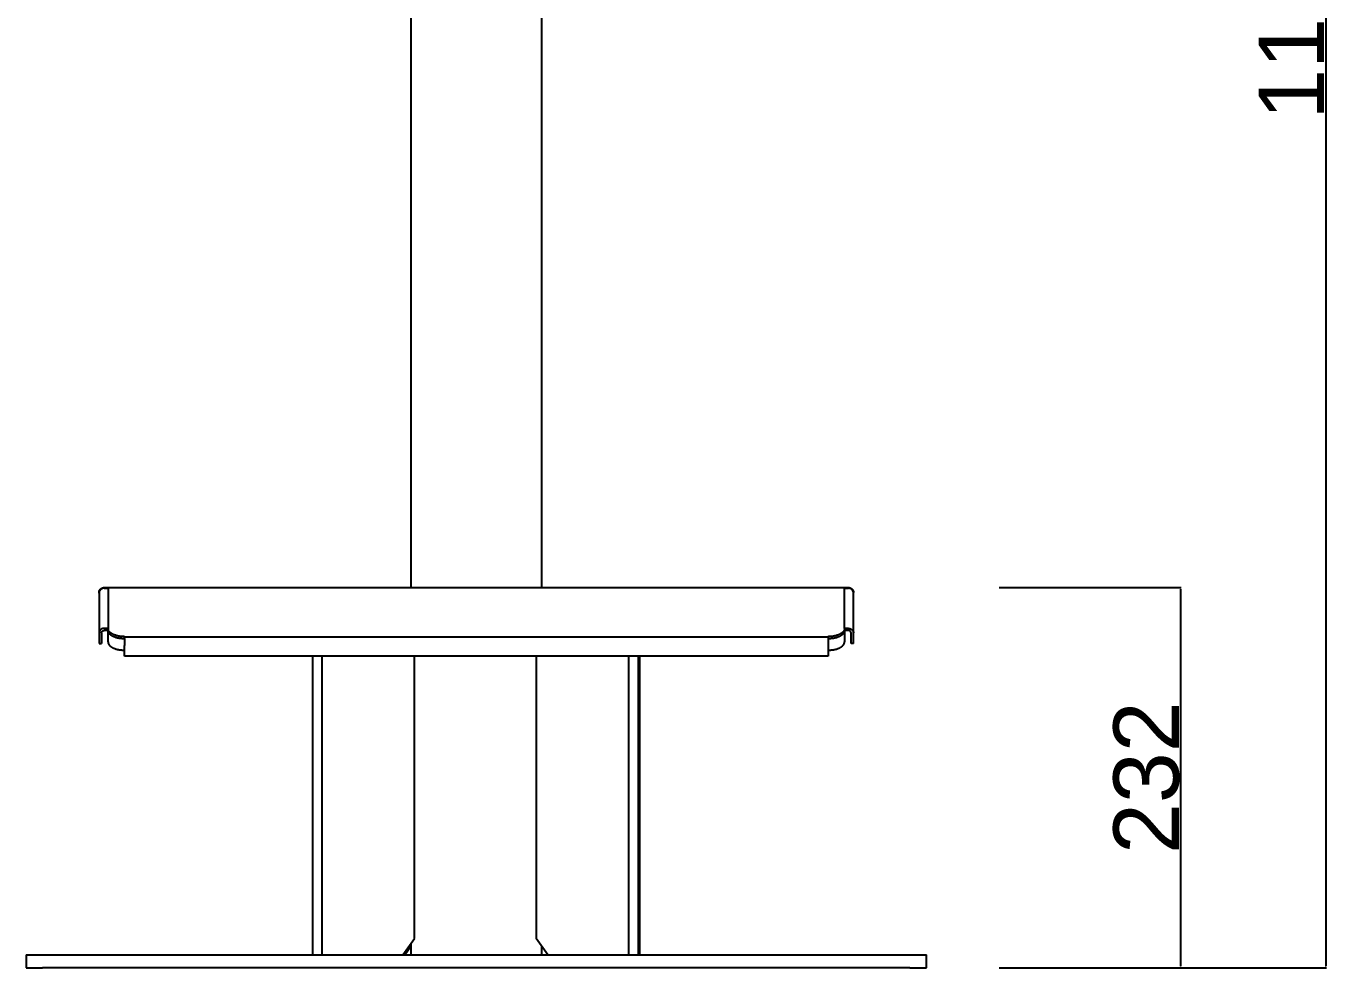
# Model space of a CAD drawing. Header units: millimetres. Extents: x -2542 to 6192, y -257 to 5845.
# Drawn here: x -330 to 469, y 2887 to 3463 of the extents above; entities that cross this region are included whole.
import ezdxf

# ---------------------------------------------------------------- set-up
doc = ezdxf.new("R2010")
doc.units = ezdxf.units.MM
doc.header["$MEASUREMENT"] = 0
doc.layers.add('Domyślny', color=7, linetype='Continuous', true_color=0x000000)
doc.layers.add('Utwórz2D linie widoczne', color=7, linetype='Continuous', true_color=0x000000)
doc.styles.add('Arial', font='arial.ttf')
doc.dimstyles.new('Domyślny', dxfattribs={"dimtxt": 40, "dimasz": 1, "dimexe": 0.5, "dimexo": 0.5, "dimgap": 0.25, "dimtad": 1, "dimtoh": 1, "dimdec": 0, "dimzin": 1, "dimdsep": 46, "dimtxsty": 'Arial', "dimcen": 0.5, "dimazin": 0, "dimtfac": 1, "dimtdec": 4, "dimtix": 1, "dimtmove": 1, "dimatfit": 3, "dimfxl": 0, "dimtolj": 1, "dimtzin": 1, "dimarcsym": 0})

# ---------------------------------------------------------------- blocks, each defined once
blk = doc.blocks.new('*D5')
at = {"layer": 'Defpoints', "color": 0}
for p in [(365.4, 4047.87), (365.4, 2887.4), (463.81, 2887.4)]:
    blk.add_point(p, dxfattribs=at)
at = {"layer": 'Domyślny', "color": 0, "lineweight": -2}
for p, q in [((365.9, 4047.87), (464.31, 4047.87)), ((463.81, 4046.87), (463.81, 2888.4)), ((365.9, 2887.4), (464.31, 2887.4))]:
    blk.add_line(p, q, dxfattribs=at)
at = {"layer": 'Domyślny', "color": 0}
for points in [[(463.98, 4046.87), (463.65, 4046.87), (463.81, 4047.87)], [(463.65, 2888.4), (463.98, 2888.4), (463.81, 2887.4)]]:
    blk.add_solid(points, dxfattribs=at)
at = {"layer": 'Domyślny', "color": 0, "insert": (443.14, 3467.64), "char_height": 40, "attachment_point": 5, "rotation": 90, "style": 'Arial'}
blk.add_mtext('\\A1;1160', dxfattribs=at)
blk = doc.blocks.new('*D6')
at = {"layer": 'Defpoints', "color": 0}
for p in [(263.82, 3119.7), (263.82, 2887.4), (375.06, 2887.4)]:
    blk.add_point(p, dxfattribs=at)
at = {"layer": 'Domyślny', "color": 0, "lineweight": -2}
for p, q in [((264.32, 3119.7), (375.56, 3119.7)), ((375.06, 3118.7), (375.06, 2888.4)), ((264.32, 2887.4), (375.56, 2887.4))]:
    blk.add_line(p, q, dxfattribs=at)
at = {"layer": 'Domyślny', "color": 0}
for points in [[(375.23, 3118.7), (374.9, 3118.7), (375.06, 3119.7)], [(374.9, 2888.4), (375.23, 2888.4), (375.06, 2887.4)]]:
    blk.add_solid(points, dxfattribs=at)
at = {"layer": 'Domyślny', "color": 0, "insert": (354.39, 3003.55), "char_height": 40, "attachment_point": 5, "rotation": 90, "style": 'Arial'}
blk.add_mtext('\\A1;232', dxfattribs=at)

msp = doc.modelspace()

# ---------------------------------------------------------------- linework, layer by layer
at = {"layer": 'Domyślny'}
for p, q in [((-280.17, 3119.7), (-280.17, 3094.7)), ((169.83, 3094.7), (169.83, 3119.7)), ((-270.17, 3089.7), (159.83, 3089.7))]:
    msp.add_line(p, q, dxfattribs=at)
at = {"layer": 'Utwórz2D linie widoczne'}
for p, q in [((-95.17, 3926.87), (-95.17, 3119.7)), ((-15.17, 3119.7), (-15.17, 3926.87)), ((-285.22, 3118.23), (-285.17, 3118.31)), ((-285.17, 3118.31), (-285.11, 3118.4)), ((-285.11, 3118.4), (-285.04, 3118.49)), ((-285.04, 3118.49), (-284.98, 3118.57)), ((-284.98, 3118.57), (-284.91, 3118.65)), ((-284.91, 3118.65), (-284.84, 3118.73)), ((-284.78, 3118.36), (-284.86, 3118.29)), ((-284.84, 3118.73), (-284.77, 3118.8)), ((-284.71, 3118.44), (-284.78, 3118.36)), ((-284.77, 3118.8), (-284.69, 3118.88)), ((-284.63, 3118.51), (-284.71, 3118.44)), ((-284.69, 3118.88), (-284.62, 3118.95)), ((-284.55, 3118.58), (-284.63, 3118.51)), ((-284.62, 3118.95), (-284.53, 3119.01)), ((-284.47, 3118.64), (-284.55, 3118.58)), ((-284.53, 3119.01), (-284.45, 3119.08)), ((-284.38, 3118.71), (-284.47, 3118.64)), ((-284.45, 3119.08), (-284.37, 3119.14)), ((-284.29, 3118.77), (-284.38, 3118.71)), ((-284.37, 3119.14), (-284.28, 3119.2)), ((-284.21, 3118.83), (-284.29, 3118.77)), ((-284.28, 3119.2), (-284.19, 3119.26)), ((-284.11, 3118.88), (-284.21, 3118.83)), ((-284.19, 3119.26), (-284.1, 3119.31)), ((-284.02, 3118.93), (-284.11, 3118.88)), ((-284.1, 3119.31), (-284.01, 3119.36)), ((-283.93, 3118.98), (-284.02, 3118.93)), ((-284.01, 3119.36), (-283.91, 3119.4)), ((-283.83, 3119.02), (-283.93, 3118.98)), ((-283.91, 3119.4), (-283.82, 3119.45)), ((-283.73, 3119.07), (-283.83, 3119.02)), ((-283.82, 3119.45), (-283.72, 3119.49)), ((-283.63, 3119.1), (-283.73, 3119.07)), ((-283.72, 3119.49), (-283.62, 3119.53)), ((-283.53, 3119.14), (-283.63, 3119.1)), ((-283.62, 3119.53), (-283.52, 3119.56)), ((-283.43, 3119.17), (-283.53, 3119.14)), ((-283.52, 3119.56), (-283.42, 3119.59)), ((-283.33, 3119.2), (-283.43, 3119.17)), ((-283.42, 3119.59), (-283.32, 3119.62)), ((-283.23, 3119.22), (-283.33, 3119.2)), ((-283.32, 3119.62), (-283.22, 3119.64)), ((-283.12, 3119.24), (-283.23, 3119.22)), ((-283.22, 3119.64), (-283.12, 3119.66)), ((-283.12, 3119.66), (-283.01, 3119.67)), ((-283.02, 3119.26), (-283.12, 3119.24)), ((-282.91, 3119.27), (-283.02, 3119.26)), ((-283.01, 3119.67), (-282.91, 3119.69)), ((-282.91, 3119.69), (-282.8, 3119.7)), ((-282.81, 3119.28), (-282.91, 3119.27)), ((-282.7, 3119.29), (-282.81, 3119.28)), ((-282.8, 3119.7), (-282.7, 3119.7)), ((-282.7, 3119.7), (-282.59, 3119.7)), ((-282.59, 3119.29), (-282.7, 3119.29)), ((-282.59, 3119.7), (-280.17, 3119.7)), ((-282.59, 3119.29), (-282.59, 3119.7)), ((-282.59, 3119.29), (-280.17, 3119.29)), ((-280.17, 3119.7), (169.83, 3119.7)), ((-280.17, 3119.7), (-280.17, 3119.29)), ((169.83, 3119.7), (172.26, 3119.7)), ((169.83, 3119.7), (169.83, 3119.29)), ((169.83, 3119.29), (172.26, 3119.29)), ((172.26, 3119.7), (172.36, 3119.7)), ((172.26, 3119.29), (172.26, 3119.7)), ((172.36, 3119.29), (172.26, 3119.29)), ((172.36, 3119.7), (172.47, 3119.7)), ((172.47, 3119.28), (172.36, 3119.29)), ((172.47, 3119.7), (172.57, 3119.69)), ((172.57, 3119.27), (172.47, 3119.28)), ((172.57, 3119.69), (172.67, 3119.67)), ((172.68, 3119.26), (172.57, 3119.27)), ((172.67, 3119.67), (172.78, 3119.66)), ((172.78, 3119.24), (172.68, 3119.26)), ((172.78, 3119.66), (172.88, 3119.64)), ((172.89, 3119.22), (172.78, 3119.24)), ((172.88, 3119.64), (172.98, 3119.62)), ((172.99, 3119.2), (172.89, 3119.22)), ((172.98, 3119.62), (173.09, 3119.59)), ((173.09, 3119.17), (172.99, 3119.2)), ((173.09, 3119.59), (173.19, 3119.56)), ((173.2, 3119.14), (173.09, 3119.17)), ((173.19, 3119.56), (173.29, 3119.53)), ((173.3, 3119.1), (173.2, 3119.14)), ((173.29, 3119.53), (173.38, 3119.49)), ((173.39, 3119.07), (173.3, 3119.1)), ((173.38, 3119.49), (173.48, 3119.45)), ((173.49, 3119.02), (173.39, 3119.07)), ((173.48, 3119.45), (173.58, 3119.4)), ((173.59, 3118.98), (173.49, 3119.02)), ((173.58, 3119.4), (173.67, 3119.36)), ((173.68, 3118.93), (173.59, 3118.98)), ((173.67, 3119.36), (173.76, 3119.31)), ((173.78, 3118.88), (173.68, 3118.93)), ((173.76, 3119.31), (173.85, 3119.26)), ((173.87, 3118.83), (173.78, 3118.88)), ((173.85, 3119.26), (173.94, 3119.2)), ((173.96, 3118.77), (173.87, 3118.83)), ((173.94, 3119.2), (174.03, 3119.14)), ((174.04, 3118.71), (173.96, 3118.77)), ((174.03, 3119.14), (174.11, 3119.08)), ((174.13, 3118.64), (174.04, 3118.71)), ((174.11, 3119.08), (174.2, 3119.01)), ((174.21, 3118.58), (174.13, 3118.64)), ((174.2, 3119.01), (174.28, 3118.95)), ((174.29, 3118.51), (174.21, 3118.58)), ((174.28, 3118.95), (174.35, 3118.88)), ((174.37, 3118.44), (174.29, 3118.51)), ((174.35, 3118.88), (174.43, 3118.8)), ((174.45, 3118.36), (174.37, 3118.44)), ((174.43, 3118.8), (174.5, 3118.73)), ((174.52, 3118.29), (174.45, 3118.36)), ((174.5, 3118.73), (174.57, 3118.65)), ((174.57, 3118.65), (174.64, 3118.57)), ((174.64, 3118.57), (174.71, 3118.49)), ((174.71, 3118.49), (174.77, 3118.4)), ((174.77, 3118.4), (174.83, 3118.31)), ((174.83, 3118.31), (174.88, 3118.23)), ((-285.67, 3116.73), (-285.66, 3116.84)), ((-285.67, 3116.63), (-285.67, 3116.73)), ((-285.66, 3116.63), (-285.67, 3116.63)), ((-285.67, 3116.37), (-285.67, 3116.63)), ((-285.66, 3116.48), (-285.67, 3116.37)), ((-285.67, 3116.37), (-285.67, 3092.04)), ((-285.66, 3116.84), (-285.65, 3116.94)), ((-285.65, 3116.58), (-285.66, 3116.48)), ((-285.65, 3116.94), (-285.64, 3117.05)), ((-285.63, 3116.69), (-285.65, 3116.58)), ((-285.64, 3117.05), (-285.62, 3117.15)), ((-285.62, 3116.79), (-285.63, 3116.69)), ((-285.62, 3117.15), (-285.6, 3117.25)), ((-285.59, 3116.89), (-285.62, 3116.79)), ((-285.6, 3117.25), (-285.58, 3117.36)), ((-285.57, 3117), (-285.59, 3116.89)), ((-285.58, 3117.36), (-285.56, 3117.46)), ((-285.54, 3117.1), (-285.57, 3117)), ((-285.56, 3117.46), (-285.53, 3117.56)), ((-285.5, 3117.2), (-285.54, 3117.1)), ((-285.53, 3117.56), (-285.49, 3117.66)), ((-285.47, 3117.3), (-285.5, 3117.2)), ((-285.49, 3117.66), (-285.45, 3117.76)), ((-285.43, 3117.4), (-285.47, 3117.3)), ((-285.45, 3117.76), (-285.41, 3117.85)), ((-285.39, 3117.49), (-285.43, 3117.4)), ((-285.41, 3117.85), (-285.37, 3117.95)), ((-285.34, 3117.59), (-285.39, 3117.49)), ((-285.37, 3117.95), (-285.32, 3118.04)), ((-285.29, 3117.68), (-285.34, 3117.59)), ((-285.32, 3118.04), (-285.27, 3118.14)), ((-285.24, 3117.78), (-285.29, 3117.68)), ((-285.27, 3118.14), (-285.22, 3118.23)), ((-285.18, 3117.87), (-285.24, 3117.78)), ((-285.12, 3117.95), (-285.18, 3117.87)), ((-285.06, 3118.04), (-285.12, 3117.95)), ((-285, 3118.12), (-285.06, 3118.04)), ((-284.93, 3118.21), (-285, 3118.12)), ((-284.86, 3118.29), (-284.93, 3118.21)), ((174.59, 3118.21), (174.52, 3118.29)), ((174.66, 3118.12), (174.59, 3118.21)), ((174.72, 3118.04), (174.66, 3118.12)), ((174.78, 3117.95), (174.72, 3118.04)), ((174.84, 3117.87), (174.78, 3117.95)), ((174.9, 3117.78), (174.84, 3117.87)), ((174.88, 3118.23), (174.94, 3118.14)), ((174.95, 3117.68), (174.9, 3117.78)), ((174.94, 3118.14), (174.99, 3118.04)), ((175, 3117.59), (174.95, 3117.68)), ((174.99, 3118.04), (175.03, 3117.95)), ((175.05, 3117.49), (175, 3117.59)), ((175.03, 3117.95), (175.08, 3117.85)), ((175.09, 3117.4), (175.05, 3117.49)), ((175.08, 3117.85), (175.12, 3117.76)), ((175.13, 3117.3), (175.09, 3117.4)), ((175.12, 3117.76), (175.15, 3117.66)), ((175.17, 3117.2), (175.13, 3117.3)), ((175.15, 3117.66), (175.19, 3117.56)), ((175.2, 3117.1), (175.17, 3117.2)), ((175.19, 3117.56), (175.22, 3117.46)), ((175.23, 3117), (175.2, 3117.1)), ((175.22, 3117.46), (175.24, 3117.36)), ((175.25, 3116.89), (175.23, 3117)), ((175.24, 3117.36), (175.27, 3117.25)), ((175.28, 3116.79), (175.25, 3116.89)), ((175.27, 3117.25), (175.29, 3117.15)), ((175.3, 3116.69), (175.28, 3116.79)), ((175.29, 3117.15), (175.3, 3117.05)), ((175.3, 3117.05), (175.31, 3116.94)), ((175.31, 3116.58), (175.3, 3116.69)), ((175.31, 3116.94), (175.32, 3116.84)), ((175.32, 3116.48), (175.31, 3116.58)), ((175.32, 3116.84), (175.33, 3116.73)), ((175.33, 3116.63), (175.32, 3116.63)), ((175.33, 3116.37), (175.32, 3116.48)), ((175.33, 3116.73), (175.33, 3116.63)), ((175.33, 3116.37), (175.33, 3116.63)), ((175.33, 3092.04), (175.33, 3116.37)), ((-284.23, 3094.32), (-284.32, 3094.27)), ((-284.14, 3094.37), (-284.23, 3094.32)), ((-284.05, 3094.42), (-284.14, 3094.37)), ((-283.96, 3094.46), (-284.05, 3094.42)), ((-283.87, 3094.5), (-283.96, 3094.46)), ((-283.78, 3094.53), (-283.87, 3094.5)), ((-283.68, 3094.57), (-283.78, 3094.53)), ((-283.59, 3094.6), (-283.68, 3094.57)), ((-283.49, 3094.62), (-283.59, 3094.6)), ((-283.39, 3094.65), (-283.49, 3094.62)), ((-283.29, 3094.66), (-283.39, 3094.65)), ((-283.19, 3094.68), (-283.29, 3094.66)), ((-283.09, 3094.69), (-283.19, 3094.68)), ((-282.99, 3094.7), (-283.09, 3094.69)), ((-282.89, 3094.71), (-282.99, 3094.7)), ((-282.79, 3094.71), (-282.89, 3094.71)), ((-282.69, 3094.71), (-282.79, 3094.71)), ((-282.59, 3094.7), (-282.69, 3094.71)), ((-280.17, 3094.7), (-282.59, 3094.7)), ((-280.17, 3094.65), (-280.17, 3094.7)), ((-280.17, 3094.59), (-280.17, 3094.65)), ((-280.16, 3094.54), (-280.17, 3094.59)), ((-280.17, 3094.59), (-280.17, 3093.4)), ((-280.16, 3094.48), (-280.16, 3094.54)), ((-280.15, 3094.42), (-280.16, 3094.48)), ((-280.15, 3094.37), (-280.15, 3094.42)), ((-280.14, 3094.31), (-280.15, 3094.37)), ((-280.13, 3094.25), (-280.14, 3094.31)), ((169.8, 3094.31), (169.79, 3094.25)), ((169.81, 3094.37), (169.8, 3094.31)), ((169.82, 3094.42), (169.81, 3094.37)), ((169.83, 3094.54), (169.82, 3094.48)), ((169.82, 3094.48), (169.82, 3094.42)), ((172.26, 3094.7), (169.83, 3094.7)), ((169.83, 3094.7), (169.83, 3094.65)), ((169.83, 3094.65), (169.83, 3094.59)), ((169.83, 3094.59), (169.83, 3094.54)), ((169.83, 3094.59), (169.83, 3093.4)), ((172.26, 3094.7), (172.36, 3094.71)), ((172.36, 3094.71), (172.46, 3094.71)), ((172.46, 3094.71), (172.56, 3094.71)), ((172.56, 3094.71), (172.66, 3094.7)), ((172.66, 3094.7), (172.76, 3094.69)), ((172.76, 3094.69), (172.86, 3094.68)), ((172.86, 3094.68), (172.96, 3094.66)), ((172.96, 3094.66), (173.05, 3094.65)), ((173.05, 3094.65), (173.15, 3094.62)), ((173.15, 3094.62), (173.25, 3094.6)), ((173.25, 3094.6), (173.34, 3094.57)), ((173.34, 3094.57), (173.44, 3094.53)), ((173.44, 3094.53), (173.53, 3094.5)), ((173.53, 3094.5), (173.62, 3094.46)), ((173.62, 3094.46), (173.72, 3094.42)), ((173.72, 3094.42), (173.8, 3094.37)), ((173.8, 3094.37), (173.89, 3094.32)), ((173.89, 3094.32), (173.98, 3094.27)), ((-285.66, 3092.14), (-285.67, 3092.04)), ((-285.67, 3092.04), (-285.67, 3085.61)), ((-285.65, 3092.24), (-285.66, 3092.14)), ((-285.63, 3092.34), (-285.65, 3092.24)), ((-285.61, 3092.44), (-285.63, 3092.34)), ((-285.59, 3092.53), (-285.61, 3092.44)), ((-285.56, 3092.63), (-285.59, 3092.53)), ((-285.53, 3092.73), (-285.56, 3092.63)), ((-285.5, 3092.82), (-285.53, 3092.73)), ((-285.46, 3092.91), (-285.5, 3092.82)), ((-285.42, 3093.01), (-285.46, 3092.91)), ((-285.38, 3093.1), (-285.42, 3093.01)), ((-285.33, 3093.19), (-285.38, 3093.1)), ((-285.28, 3093.27), (-285.33, 3093.19)), ((-285.23, 3093.36), (-285.28, 3093.27)), ((-285.18, 3093.44), (-285.23, 3093.36)), ((-285.12, 3093.53), (-285.18, 3093.44)), ((-285.06, 3093.61), (-285.12, 3093.53)), ((-285, 3093.68), (-285.06, 3093.61)), ((-284.93, 3093.76), (-285, 3093.68)), ((-284.86, 3093.83), (-284.93, 3093.76)), ((-284.79, 3093.9), (-284.86, 3093.83)), ((-284.72, 3093.97), (-284.79, 3093.9)), ((-284.64, 3094.04), (-284.72, 3093.97)), ((-284.56, 3094.1), (-284.64, 3094.04)), ((-284.48, 3094.16), (-284.56, 3094.1)), ((-284.4, 3094.22), (-284.48, 3094.16)), ((-284.32, 3094.27), (-284.4, 3094.22)), ((-284.17, 3092.04), (-284.16, 3092.09)), ((-284.17, 3092.04), (-284.17, 3085.61)), ((-284.16, 3092.14), (-284.15, 3092.19)), ((-284.16, 3092.09), (-284.16, 3092.14)), ((-284.15, 3092.19), (-284.14, 3092.24)), ((-284.14, 3092.24), (-284.13, 3092.29)), ((-284.13, 3092.29), (-284.11, 3092.34)), ((-284.11, 3092.34), (-284.1, 3092.39)), ((-284.1, 3092.39), (-284.08, 3092.44)), ((-284.08, 3092.44), (-284.06, 3092.49)), ((-284.06, 3092.49), (-284.04, 3092.53)), ((-284.04, 3092.53), (-284.02, 3092.58)), ((-284.02, 3092.58), (-284, 3092.63)), ((-284, 3092.63), (-283.97, 3092.67)), ((-283.97, 3092.67), (-283.95, 3092.72)), ((-283.95, 3092.72), (-283.92, 3092.76)), ((-283.92, 3092.76), (-283.89, 3092.8)), ((-283.89, 3092.8), (-283.86, 3092.84)), ((-283.86, 3092.84), (-283.82, 3092.88)), ((-283.82, 3092.88), (-283.79, 3092.92)), ((-283.79, 3092.92), (-283.76, 3092.96)), ((-283.76, 3092.96), (-283.72, 3092.99)), ((-283.72, 3092.99), (-283.68, 3093.03)), ((-283.68, 3093.03), (-283.64, 3093.06)), ((-283.64, 3093.06), (-283.6, 3093.09)), ((-283.6, 3093.09), (-283.56, 3093.13)), ((-283.56, 3093.13), (-283.52, 3093.15)), ((-283.52, 3093.15), (-283.48, 3093.18)), ((-283.48, 3093.18), (-283.43, 3093.21)), ((-283.43, 3093.21), (-283.39, 3093.23)), ((-283.39, 3093.23), (-283.34, 3093.26)), ((-283.34, 3093.26), (-283.3, 3093.28)), ((-283.3, 3093.28), (-283.25, 3093.3)), ((-283.25, 3093.3), (-283.2, 3093.32)), ((-283.2, 3093.32), (-283.15, 3093.33)), ((-283.15, 3093.33), (-283.1, 3093.35)), ((-283.1, 3093.35), (-283.05, 3093.36)), ((-283.05, 3093.36), (-283, 3093.37)), ((-283, 3093.37), (-282.95, 3093.38)), ((-282.95, 3093.38), (-282.9, 3093.39)), ((-282.9, 3093.39), (-282.85, 3093.4)), ((-282.85, 3093.4), (-282.8, 3093.4)), ((-282.8, 3093.4), (-282.75, 3093.41)), ((-282.75, 3093.41), (-282.7, 3093.41)), ((-282.7, 3093.41), (-282.65, 3093.41)), ((-282.65, 3093.41), (-282.59, 3093.4)), ((-280.17, 3093.4), (-282.59, 3093.4)), ((-280.17, 3093.35), (-280.17, 3093.4)), ((-280.17, 3093.29), (-280.17, 3093.35)), ((-280.16, 3093.24), (-280.17, 3093.29)), ((-280.17, 3086.48), (-280.17, 3093.29)), ((-280.17, 3086.48), (-280.17, 3086.42)), ((-280.17, 3086.42), (-280.17, 3086.36)), ((-280.17, 3086.36), (-280.16, 3086.31)), ((-280.16, 3093.18), (-280.16, 3093.24)), ((-280.15, 3093.12), (-280.16, 3093.18)), ((-280.16, 3086.31), (-280.16, 3086.25)), ((-280.15, 3093.07), (-280.15, 3093.12)), ((-280.14, 3093.01), (-280.15, 3093.07)), ((-280.13, 3092.95), (-280.14, 3093.01)), ((-280.12, 3094.2), (-280.13, 3094.25)), ((-280.12, 3092.9), (-280.13, 3092.95)), ((-280.11, 3094.14), (-280.12, 3094.2)), ((-280.11, 3092.84), (-280.12, 3092.9)), ((-280.09, 3094.08), (-280.11, 3094.14)), ((-280.09, 3092.78), (-280.11, 3092.84)), ((-280.08, 3094.02), (-280.09, 3094.08)), ((-280.08, 3092.73), (-280.09, 3092.78)), ((-280.06, 3093.97), (-280.08, 3094.02)), ((-280.06, 3092.67), (-280.08, 3092.73)), ((-280.04, 3093.91), (-280.06, 3093.97)), ((-280.04, 3092.61), (-280.06, 3092.67)), ((-280.02, 3093.85), (-280.04, 3093.91)), ((-280.02, 3092.55), (-280.04, 3092.61)), ((-280, 3093.79), (-280.02, 3093.85)), ((-280, 3092.49), (-280.02, 3092.55)), ((-279.98, 3093.73), (-280, 3093.79)), ((-279.98, 3092.44), (-280, 3092.49)), ((-279.96, 3093.68), (-279.98, 3093.73)), ((-279.96, 3092.38), (-279.98, 3092.44)), ((-279.93, 3093.62), (-279.96, 3093.68)), ((-279.93, 3092.32), (-279.96, 3092.38)), ((-279.9, 3093.56), (-279.93, 3093.62)), ((-279.9, 3092.26), (-279.93, 3092.32)), ((-279.88, 3093.5), (-279.9, 3093.56)), ((-279.88, 3092.2), (-279.9, 3092.26)), ((-279.85, 3093.44), (-279.88, 3093.5)), ((-279.85, 3092.14), (-279.88, 3092.2)), ((-279.82, 3093.39), (-279.85, 3093.44)), ((-279.82, 3092.09), (-279.85, 3092.14)), ((-279.78, 3093.33), (-279.82, 3093.39)), ((-279.78, 3092.03), (-279.82, 3092.09)), ((-279.75, 3093.27), (-279.78, 3093.33)), ((-279.75, 3091.97), (-279.78, 3092.03)), ((-279.71, 3093.21), (-279.75, 3093.27)), ((-279.71, 3091.91), (-279.75, 3091.97)), ((-279.68, 3093.15), (-279.71, 3093.21)), ((-279.68, 3091.85), (-279.71, 3091.91)), ((-279.64, 3093.09), (-279.68, 3093.15)), ((-279.64, 3091.8), (-279.68, 3091.85)), ((-279.6, 3093.04), (-279.64, 3093.09)), ((-279.6, 3091.74), (-279.64, 3091.8)), ((-279.56, 3092.98), (-279.6, 3093.04)), ((-279.56, 3091.68), (-279.6, 3091.74)), ((-279.51, 3092.92), (-279.56, 3092.98)), ((-279.51, 3091.62), (-279.56, 3091.68)), ((-279.47, 3092.86), (-279.51, 3092.92)), ((-279.47, 3091.56), (-279.51, 3091.62)), ((-279.37, 3092.75), (-279.47, 3092.86)), ((-279.37, 3091.45), (-279.47, 3091.56)), ((-279.27, 3092.63), (-279.37, 3092.75)), ((-279.27, 3091.33), (-279.37, 3091.45)), ((-279.16, 3092.52), (-279.27, 3092.63)), ((-279.16, 3091.22), (-279.27, 3091.33)), ((-279.05, 3092.41), (-279.16, 3092.52)), ((-279.05, 3091.11), (-279.16, 3091.22)), ((-278.93, 3092.29), (-279.05, 3092.41)), ((-278.93, 3091), (-279.05, 3091.11)), ((-278.81, 3092.18), (-278.93, 3092.29)), ((-278.81, 3090.88), (-278.93, 3091)), ((-278.68, 3092.07), (-278.81, 3092.18)), ((-278.68, 3090.78), (-278.81, 3090.88)), ((-278.54, 3091.97), (-278.68, 3092.07)), ((-278.54, 3090.67), (-278.68, 3090.78)), ((-278.4, 3091.86), (-278.54, 3091.97)), ((-278.4, 3090.56), (-278.54, 3090.67)), ((-278.25, 3091.76), (-278.4, 3091.86)), ((-278.25, 3090.46), (-278.4, 3090.56)), ((-278.09, 3091.65), (-278.25, 3091.76)), ((-278.09, 3090.35), (-278.25, 3090.46)), ((-277.93, 3091.55), (-278.09, 3091.65)), ((-277.93, 3090.25), (-278.09, 3090.35)), ((-277.77, 3091.45), (-277.93, 3091.55)), ((-277.77, 3090.15), (-277.93, 3090.25)), ((-277.6, 3091.35), (-277.77, 3091.45)), ((-277.6, 3090.06), (-277.77, 3090.15)), ((-277.42, 3091.26), (-277.6, 3091.35)), ((-277.42, 3089.96), (-277.6, 3090.06)), ((-277.24, 3091.17), (-277.42, 3091.26)), ((-277.24, 3089.87), (-277.42, 3089.96)), ((-277.05, 3091.08), (-277.24, 3091.17)), ((-277.05, 3089.78), (-277.24, 3089.87)), ((-276.86, 3090.99), (-277.05, 3091.08)), ((-276.86, 3089.69), (-277.05, 3089.78)), ((-276.67, 3090.9), (-276.86, 3090.99)), ((-276.67, 3089.6), (-276.86, 3089.69)), ((-276.47, 3090.82), (-276.67, 3090.9)), ((-276.47, 3089.52), (-276.67, 3089.6)), ((-276.27, 3090.74), (-276.47, 3090.82)), ((-276.27, 3089.44), (-276.47, 3089.52)), ((-276.06, 3090.66), (-276.27, 3090.74)), ((-276.06, 3089.36), (-276.27, 3089.44)), ((-275.64, 3090.52), (-276.06, 3090.66)), ((-275.64, 3089.22), (-276.06, 3089.36)), ((-275.21, 3090.38), (-275.64, 3090.52)), ((-275.21, 3089.08), (-275.64, 3089.22)), ((-274.76, 3090.26), (-275.21, 3090.38)), ((-274.76, 3088.96), (-275.21, 3089.08)), ((-274.31, 3090.15), (-274.76, 3090.26)), ((-274.31, 3088.85), (-274.76, 3088.96)), ((-273.85, 3090.05), (-274.31, 3090.15)), ((-273.85, 3088.75), (-274.31, 3088.85)), ((-273.39, 3089.97), (-273.85, 3090.05)), ((-273.39, 3088.67), (-273.85, 3088.75)), ((-272.92, 3089.9), (-273.39, 3089.97)), ((-272.92, 3088.6), (-273.39, 3088.67)), ((-272.45, 3089.84), (-272.92, 3089.9)), ((-272.45, 3088.54), (-272.92, 3088.6)), ((-271.99, 3089.79), (-272.45, 3089.84)), ((-271.99, 3088.49), (-272.45, 3088.54)), ((-271.53, 3089.75), (-271.99, 3089.79)), ((-271.53, 3088.45), (-271.99, 3088.49)), ((-271.07, 3089.72), (-271.53, 3089.75)), ((-271.07, 3088.42), (-271.53, 3088.45)), ((-270.61, 3089.71), (-271.07, 3089.72)), ((-270.61, 3088.41), (-271.07, 3088.42)), ((-270.17, 3089.7), (-270.61, 3089.71)), ((-270.17, 3088.4), (-270.61, 3088.41)), ((-270.17, 3088.49), (-270.17, 3089.7)), ((-270.17, 3088.49), (-270.17, 3084.29)), ((160.28, 3089.71), (159.83, 3089.7)), ((159.83, 3089.7), (159.83, 3088.49)), ((159.83, 3088.49), (159.83, 3084.29)), ((160.28, 3088.41), (159.83, 3088.4)), ((160.73, 3089.72), (160.28, 3089.71)), ((160.73, 3088.42), (160.28, 3088.41)), ((161.19, 3089.75), (160.73, 3089.72)), ((161.19, 3088.45), (160.73, 3088.42)), ((161.65, 3089.79), (161.19, 3089.75)), ((161.65, 3088.49), (161.19, 3088.45)), ((162.12, 3089.84), (161.65, 3089.79)), ((162.12, 3088.54), (161.65, 3088.49)), ((162.58, 3089.9), (162.12, 3089.84)), ((162.58, 3088.6), (162.12, 3088.54)), ((163.05, 3089.97), (162.58, 3089.9)), ((163.05, 3088.67), (162.58, 3088.6)), ((163.51, 3090.05), (163.05, 3089.97)), ((163.51, 3088.75), (163.05, 3088.67)), ((163.97, 3090.15), (163.51, 3090.05)), ((163.97, 3088.85), (163.51, 3088.75)), ((164.42, 3090.26), (163.97, 3090.15)), ((164.42, 3088.96), (163.97, 3088.85)), ((164.87, 3090.38), (164.42, 3090.26)), ((164.87, 3089.08), (164.42, 3088.96)), ((165.3, 3090.52), (164.87, 3090.38)), ((165.3, 3089.22), (164.87, 3089.08)), ((165.73, 3090.66), (165.3, 3090.52)), ((165.73, 3089.36), (165.3, 3089.22)), ((165.93, 3090.74), (165.73, 3090.66)), ((165.93, 3089.44), (165.73, 3089.36)), ((166.13, 3090.82), (165.93, 3090.74)), ((166.13, 3089.52), (165.93, 3089.44)), ((166.33, 3090.9), (166.13, 3090.82)), ((166.33, 3089.6), (166.13, 3089.52)), ((166.53, 3090.99), (166.33, 3090.9)), ((166.53, 3089.69), (166.33, 3089.6)), ((166.72, 3091.08), (166.53, 3090.99)), ((166.72, 3089.78), (166.53, 3089.69)), ((166.9, 3091.17), (166.72, 3091.08)), ((166.9, 3089.87), (166.72, 3089.78)), ((167.08, 3091.26), (166.9, 3091.17)), ((167.08, 3089.96), (166.9, 3089.87)), ((167.26, 3091.35), (167.08, 3091.26)), ((167.26, 3090.06), (167.08, 3089.96)), ((167.43, 3091.45), (167.26, 3091.35)), ((167.43, 3090.15), (167.26, 3090.06)), ((167.59, 3091.55), (167.43, 3091.45)), ((167.59, 3090.25), (167.43, 3090.15)), ((167.75, 3091.65), (167.59, 3091.55)), ((167.75, 3090.35), (167.59, 3090.25)), ((167.91, 3091.76), (167.75, 3091.65)), ((167.91, 3090.46), (167.75, 3090.35)), ((168.06, 3091.86), (167.91, 3091.76)), ((168.06, 3090.56), (167.91, 3090.46)), ((168.2, 3091.97), (168.06, 3091.86)), ((168.2, 3090.67), (168.06, 3090.56)), ((168.34, 3092.07), (168.2, 3091.97)), ((168.34, 3090.78), (168.2, 3090.67)), ((168.47, 3092.18), (168.34, 3092.07)), ((168.47, 3090.88), (168.34, 3090.78)), ((168.59, 3092.29), (168.47, 3092.18)), ((168.59, 3091), (168.47, 3090.88)), ((168.71, 3092.41), (168.59, 3092.29)), ((168.71, 3091.11), (168.59, 3091)), ((168.83, 3092.52), (168.71, 3092.41)), ((168.83, 3091.22), (168.71, 3091.11)), ((168.93, 3092.63), (168.83, 3092.52)), ((168.93, 3091.33), (168.83, 3091.22)), ((169.03, 3092.75), (168.93, 3092.63)), ((169.03, 3091.45), (168.93, 3091.33)), ((169.13, 3092.86), (169.03, 3092.75)), ((169.13, 3091.56), (169.03, 3091.45)), ((169.17, 3092.92), (169.13, 3092.86)), ((169.17, 3091.62), (169.13, 3091.56)), ((169.22, 3092.98), (169.17, 3092.92)), ((169.22, 3091.68), (169.17, 3091.62)), ((169.26, 3093.04), (169.22, 3092.98)), ((169.26, 3091.74), (169.22, 3091.68)), ((169.3, 3093.09), (169.26, 3093.04)), ((169.3, 3091.8), (169.26, 3091.74)), ((169.34, 3093.15), (169.3, 3093.09)), ((169.34, 3091.85), (169.3, 3091.8)), ((169.38, 3093.21), (169.34, 3093.15)), ((169.38, 3091.91), (169.34, 3091.85)), ((169.41, 3093.27), (169.38, 3093.21)), ((169.41, 3091.97), (169.38, 3091.91)), ((169.44, 3093.33), (169.41, 3093.27)), ((169.44, 3092.03), (169.41, 3091.97)), ((169.48, 3093.39), (169.44, 3093.33)), ((169.48, 3092.09), (169.44, 3092.03)), ((169.51, 3093.44), (169.48, 3093.39)), ((169.51, 3092.14), (169.48, 3092.09)), ((169.54, 3093.5), (169.51, 3093.44)), ((169.54, 3092.2), (169.51, 3092.14)), ((169.57, 3093.56), (169.54, 3093.5)), ((169.57, 3092.26), (169.54, 3092.2)), ((169.59, 3093.62), (169.57, 3093.56)), ((169.59, 3092.32), (169.57, 3092.26)), ((169.62, 3093.68), (169.59, 3093.62)), ((169.62, 3092.38), (169.59, 3092.32)), ((169.64, 3093.73), (169.62, 3093.68)), ((169.64, 3092.44), (169.62, 3092.38)), ((169.66, 3093.79), (169.64, 3093.73)), ((169.66, 3092.49), (169.64, 3092.44)), ((169.68, 3093.85), (169.66, 3093.79)), ((169.68, 3092.55), (169.66, 3092.49)), ((169.7, 3093.91), (169.68, 3093.85)), ((169.7, 3092.61), (169.68, 3092.55)), ((169.72, 3093.97), (169.7, 3093.91)), ((169.72, 3092.67), (169.7, 3092.61)), ((169.74, 3094.02), (169.72, 3093.97)), ((169.74, 3092.73), (169.72, 3092.67)), ((169.75, 3094.08), (169.74, 3094.02)), ((169.75, 3092.78), (169.74, 3092.73)), ((169.77, 3094.14), (169.75, 3094.08)), ((169.77, 3092.84), (169.75, 3092.78)), ((169.78, 3094.2), (169.77, 3094.14)), ((169.78, 3092.9), (169.77, 3092.84)), ((169.79, 3094.25), (169.78, 3094.2)), ((169.79, 3092.95), (169.78, 3092.9)), ((169.8, 3093.01), (169.79, 3092.95)), ((169.81, 3093.07), (169.8, 3093.01)), ((169.82, 3093.12), (169.81, 3093.07)), ((169.83, 3093.24), (169.82, 3093.18)), ((169.82, 3093.18), (169.82, 3093.12)), ((169.82, 3086.25), (169.83, 3086.31)), ((172.26, 3093.4), (169.83, 3093.4)), ((169.83, 3093.4), (169.83, 3093.35)), ((169.83, 3093.35), (169.83, 3093.29)), ((169.83, 3093.29), (169.83, 3093.24)), ((169.83, 3093.29), (169.83, 3086.48)), ((169.83, 3086.42), (169.83, 3086.48)), ((169.83, 3086.36), (169.83, 3086.42)), ((169.83, 3086.31), (169.83, 3086.36)), ((172.31, 3093.41), (172.26, 3093.4)), ((172.36, 3093.41), (172.31, 3093.41)), ((172.41, 3093.41), (172.36, 3093.41)), ((172.46, 3093.4), (172.41, 3093.41)), ((172.51, 3093.4), (172.46, 3093.4)), ((172.56, 3093.39), (172.51, 3093.4)), ((172.61, 3093.38), (172.56, 3093.39)), ((172.66, 3093.37), (172.61, 3093.38)), ((172.71, 3093.36), (172.66, 3093.37)), ((172.76, 3093.35), (172.71, 3093.36)), ((172.81, 3093.33), (172.76, 3093.35)), ((172.86, 3093.32), (172.81, 3093.33)), ((172.91, 3093.3), (172.86, 3093.32)), ((172.96, 3093.28), (172.91, 3093.3)), ((173, 3093.26), (172.96, 3093.28)), ((173.05, 3093.23), (173, 3093.26)), ((173.09, 3093.21), (173.05, 3093.23)), ((173.14, 3093.18), (173.09, 3093.21)), ((173.18, 3093.15), (173.14, 3093.18)), ((173.22, 3093.13), (173.18, 3093.15)), ((173.26, 3093.09), (173.22, 3093.13)), ((173.3, 3093.06), (173.26, 3093.09)), ((173.34, 3093.03), (173.3, 3093.06)), ((173.38, 3092.99), (173.34, 3093.03)), ((173.42, 3092.96), (173.38, 3092.99)), ((173.45, 3092.92), (173.42, 3092.96)), ((173.49, 3092.88), (173.45, 3092.92)), ((173.52, 3092.84), (173.49, 3092.88)), ((173.55, 3092.8), (173.52, 3092.84)), ((173.58, 3092.76), (173.55, 3092.8)), ((173.61, 3092.72), (173.58, 3092.76)), ((173.63, 3092.67), (173.61, 3092.72)), ((173.66, 3092.63), (173.63, 3092.67)), ((173.68, 3092.58), (173.66, 3092.63)), ((173.7, 3092.53), (173.68, 3092.58)), ((173.72, 3092.49), (173.7, 3092.53)), ((173.74, 3092.44), (173.72, 3092.49)), ((173.76, 3092.39), (173.74, 3092.44)), ((173.78, 3092.34), (173.76, 3092.39)), ((173.79, 3092.29), (173.78, 3092.34)), ((173.8, 3092.24), (173.79, 3092.29)), ((173.81, 3092.19), (173.8, 3092.24)), ((173.82, 3092.14), (173.81, 3092.19)), ((173.83, 3092.09), (173.82, 3092.14)), ((173.83, 3092.04), (173.83, 3092.09)), ((173.83, 3085.61), (173.83, 3092.04)), ((173.98, 3094.27), (174.06, 3094.22)), ((174.06, 3094.22), (174.14, 3094.16)), ((174.14, 3094.16), (174.22, 3094.1)), ((174.22, 3094.1), (174.3, 3094.04)), ((174.3, 3094.04), (174.38, 3093.97)), ((174.38, 3093.97), (174.45, 3093.9)), ((174.45, 3093.9), (174.52, 3093.83)), ((174.52, 3093.83), (174.59, 3093.76)), ((174.59, 3093.76), (174.66, 3093.68)), ((174.66, 3093.68), (174.72, 3093.61)), ((174.72, 3093.61), (174.78, 3093.53)), ((174.78, 3093.53), (174.84, 3093.44)), ((174.84, 3093.44), (174.89, 3093.36)), ((174.89, 3093.36), (174.95, 3093.27)), ((174.95, 3093.27), (175, 3093.19)), ((175, 3093.19), (175.04, 3093.1)), ((175.04, 3093.1), (175.08, 3093.01)), ((175.08, 3093.01), (175.12, 3092.91)), ((175.12, 3092.91), (175.16, 3092.82)), ((175.16, 3092.82), (175.19, 3092.73)), ((175.19, 3092.73), (175.22, 3092.63)), ((175.22, 3092.63), (175.25, 3092.53)), ((175.25, 3092.53), (175.27, 3092.44)), ((175.27, 3092.44), (175.29, 3092.34)), ((175.29, 3092.34), (175.31, 3092.24)), ((175.31, 3092.24), (175.32, 3092.14)), ((175.32, 3092.14), (175.33, 3092.04)), ((175.33, 3085.61), (175.33, 3092.04)), ((-285.67, 3085.61), (-284.17, 3085.61)), ((-280.16, 3086.25), (-280.15, 3086.2)), ((-280.15, 3086.2), (-280.15, 3086.14)), ((-280.15, 3086.14), (-280.14, 3086.08)), ((-280.14, 3086.08), (-280.13, 3086.03)), ((-280.13, 3086.03), (-280.12, 3085.97)), ((-280.12, 3085.97), (-280.11, 3085.91)), ((-280.11, 3085.91), (-280.09, 3085.85)), ((-280.09, 3085.85), (-280.08, 3085.8)), ((-280.08, 3085.8), (-280.06, 3085.74)), ((-280.06, 3085.74), (-280.04, 3085.68)), ((-280.04, 3085.68), (-280.02, 3085.62)), ((-280.02, 3085.62), (-280, 3085.57)), ((-280, 3085.57), (-279.98, 3085.51)), ((-279.98, 3085.51), (-279.96, 3085.45)), ((-279.96, 3085.45), (-279.93, 3085.39)), ((-279.93, 3085.39), (-279.9, 3085.33)), ((-279.9, 3085.33), (-279.88, 3085.27)), ((-279.88, 3085.27), (-279.85, 3085.22)), ((-279.85, 3085.22), (-279.82, 3085.16)), ((-279.82, 3085.16), (-279.78, 3085.1)), ((-279.78, 3085.1), (-279.75, 3085.04)), ((-279.75, 3085.04), (-279.71, 3084.98)), ((-279.71, 3084.98), (-279.68, 3084.92)), ((-279.68, 3084.92), (-279.64, 3084.87)), ((-279.64, 3084.87), (-279.6, 3084.81)), ((-279.6, 3084.81), (-279.56, 3084.75)), ((-279.56, 3084.75), (-279.51, 3084.69)), ((-279.51, 3084.69), (-279.47, 3084.64)), ((-279.47, 3084.64), (-279.37, 3084.52)), ((-279.37, 3084.52), (-279.27, 3084.41)), ((-279.27, 3084.41), (-279.16, 3084.29)), ((-279.16, 3084.29), (-279.05, 3084.18)), ((-279.05, 3084.18), (-278.93, 3084.07)), ((-278.93, 3084.07), (-278.81, 3083.96)), ((-278.81, 3083.96), (-278.68, 3083.85)), ((-278.68, 3083.85), (-278.54, 3083.74)), ((-278.54, 3083.74), (-278.4, 3083.63)), ((-278.4, 3083.63), (-278.25, 3083.53)), ((-278.25, 3083.53), (-278.09, 3083.43)), ((-278.09, 3083.43), (-277.93, 3083.32)), ((-277.93, 3083.32), (-277.77, 3083.22)), ((-277.77, 3083.22), (-277.6, 3083.13)), ((-277.6, 3083.13), (-277.42, 3083.03)), ((-277.42, 3083.03), (-277.24, 3082.94)), ((-277.24, 3082.94), (-277.05, 3082.85)), ((-277.05, 3082.85), (-276.86, 3082.76)), ((-276.86, 3082.76), (-276.67, 3082.68)), ((-276.67, 3082.68), (-276.47, 3082.59)), ((-276.47, 3082.59), (-276.27, 3082.51)), ((-276.27, 3082.51), (-276.06, 3082.44)), ((-276.06, 3082.44), (-275.64, 3082.29)), ((-275.64, 3082.29), (-275.21, 3082.16)), ((-275.21, 3082.16), (-274.76, 3082.03)), ((-274.76, 3082.03), (-274.31, 3081.92)), ((-274.31, 3081.92), (-273.85, 3081.83)), ((-273.85, 3081.83), (-273.39, 3081.74)), ((-273.39, 3081.74), (-272.92, 3081.67)), ((-272.92, 3081.67), (-272.45, 3081.61)), ((-272.45, 3081.61), (-271.99, 3081.56)), ((-271.99, 3081.56), (-271.53, 3081.52)), ((-271.53, 3081.52), (-271.07, 3081.5)), ((-271.07, 3081.5), (-270.61, 3081.48)), ((-270.61, 3081.48), (-270.17, 3081.48)), ((-270.17, 3077.86), (-270.17, 3084.29)), ((159.83, 3084.29), (159.83, 3077.86)), ((159.83, 3081.48), (160.28, 3081.48)), ((160.28, 3081.48), (160.73, 3081.5)), ((160.73, 3081.5), (161.19, 3081.52)), ((161.19, 3081.52), (161.65, 3081.56)), ((161.65, 3081.56), (162.12, 3081.61)), ((162.12, 3081.61), (162.58, 3081.67)), ((162.58, 3081.67), (163.05, 3081.74)), ((163.05, 3081.74), (163.51, 3081.83)), ((163.51, 3081.83), (163.97, 3081.92)), ((163.97, 3081.92), (164.42, 3082.03)), ((164.42, 3082.03), (164.87, 3082.16)), ((164.87, 3082.16), (165.3, 3082.29)), ((165.3, 3082.29), (165.73, 3082.44)), ((165.73, 3082.44), (165.93, 3082.51)), ((165.93, 3082.51), (166.13, 3082.59)), ((166.13, 3082.59), (166.33, 3082.68)), ((166.33, 3082.68), (166.53, 3082.76)), ((166.53, 3082.76), (166.72, 3082.85)), ((166.72, 3082.85), (166.9, 3082.94)), ((166.9, 3082.94), (167.08, 3083.03)), ((167.08, 3083.03), (167.26, 3083.13)), ((167.26, 3083.13), (167.43, 3083.22)), ((167.43, 3083.22), (167.59, 3083.32)), ((167.59, 3083.32), (167.75, 3083.43)), ((167.75, 3083.43), (167.91, 3083.53)), ((167.91, 3083.53), (168.06, 3083.63)), ((168.06, 3083.63), (168.2, 3083.74)), ((168.2, 3083.74), (168.34, 3083.85)), ((168.34, 3083.85), (168.47, 3083.96)), ((168.47, 3083.96), (168.59, 3084.07)), ((168.59, 3084.07), (168.71, 3084.18)), ((168.71, 3084.18), (168.83, 3084.29)), ((168.83, 3084.29), (168.93, 3084.41)), ((168.93, 3084.41), (169.03, 3084.52)), ((169.03, 3084.52), (169.13, 3084.64)), ((169.13, 3084.64), (169.17, 3084.69)), ((169.17, 3084.69), (169.22, 3084.75)), ((169.22, 3084.75), (169.26, 3084.81)), ((169.26, 3084.81), (169.3, 3084.87)), ((169.3, 3084.87), (169.34, 3084.92)), ((169.34, 3084.92), (169.38, 3084.98)), ((169.38, 3084.98), (169.41, 3085.04)), ((169.41, 3085.04), (169.44, 3085.1)), ((169.44, 3085.1), (169.48, 3085.16)), ((169.48, 3085.16), (169.51, 3085.22)), ((169.51, 3085.22), (169.54, 3085.27)), ((169.54, 3085.27), (169.57, 3085.33)), ((169.57, 3085.33), (169.59, 3085.39)), ((169.59, 3085.39), (169.62, 3085.45)), ((169.62, 3085.45), (169.64, 3085.51)), ((169.64, 3085.51), (169.66, 3085.57)), ((169.66, 3085.57), (169.68, 3085.62)), ((169.68, 3085.62), (169.7, 3085.68)), ((169.7, 3085.68), (169.72, 3085.74)), ((169.72, 3085.74), (169.74, 3085.8)), ((169.74, 3085.8), (169.75, 3085.85)), ((169.75, 3085.85), (169.77, 3085.91)), ((169.77, 3085.91), (169.78, 3085.97)), ((169.78, 3085.97), (169.79, 3086.03)), ((169.79, 3086.03), (169.8, 3086.08)), ((169.8, 3086.08), (169.81, 3086.14)), ((169.81, 3086.14), (169.82, 3086.2)), ((169.82, 3086.2), (169.82, 3086.25)), ((175.33, 3085.61), (173.83, 3085.61)), ((159.83, 3077.86), (-270.17, 3077.86)), ((-155.09, 2895.4), (-155.09, 3077.86)), ((-149.43, 3077.86), (-149.43, 2895.4)), ((-92.86, 2905.4), (-92.86, 3077.86)), ((-18.52, 3077.86), (-18.52, 2905.4)), ((38.05, 2895.4), (38.05, 3077.86)), ((43.7, 3077.86), (43.7, 2895.4)), ((44.75, 2895.4), (44.75, 3077.86)), ((-99.94, 2895.4), (-92.86, 2905.4)), ((-11.45, 2895.4), (-18.52, 2905.4)), ((-330.17, 2895.4), (-330.17, 2887.4)), ((-330.17, 2895.4), (-320.17, 2895.4)), ((-320.17, 2895.4), (209.83, 2895.4)), ((-98.89, 2895.4), (-95.17, 2900.66)), ((-95.17, 2902.14), (-95.17, 2895.4)), ((-15.17, 2895.4), (-15.17, 2900.66)), ((209.83, 2895.4), (219.83, 2895.4)), ((219.83, 2887.4), (219.83, 2895.4)), ((-330.17, 2887.4), (-320.17, 2887.4)), ((209.83, 2887.4), (-320.17, 2887.4)), ((209.83, 2887.4), (219.83, 2887.4))]:
    msp.add_line(p, q, dxfattribs=at)

# ---------------------------------------------------------------- dimensions: what is measured, and where the dimension line sits
at = {"layer": 'Domyślny'}
for p1, p2, distance, picture, middle in [((365.4, 4047.87), (365.4, 2887.4), 98.42, '*D5', (443.14, 3467.64)), ((263.82, 3119.7), (263.82, 2887.4), 111.25, '*D6', (354.39, 3003.55))]:
    dim = msp.add_aligned_dim(p1=p1, p2=p2, distance=distance, dimstyle='Domyślny', dxfattribs=at)
    dim.commit()
    dim.dimension.update_dxf_attribs({"geometry": picture, "text_midpoint": middle})

doc.saveas('drawing.dxf')
